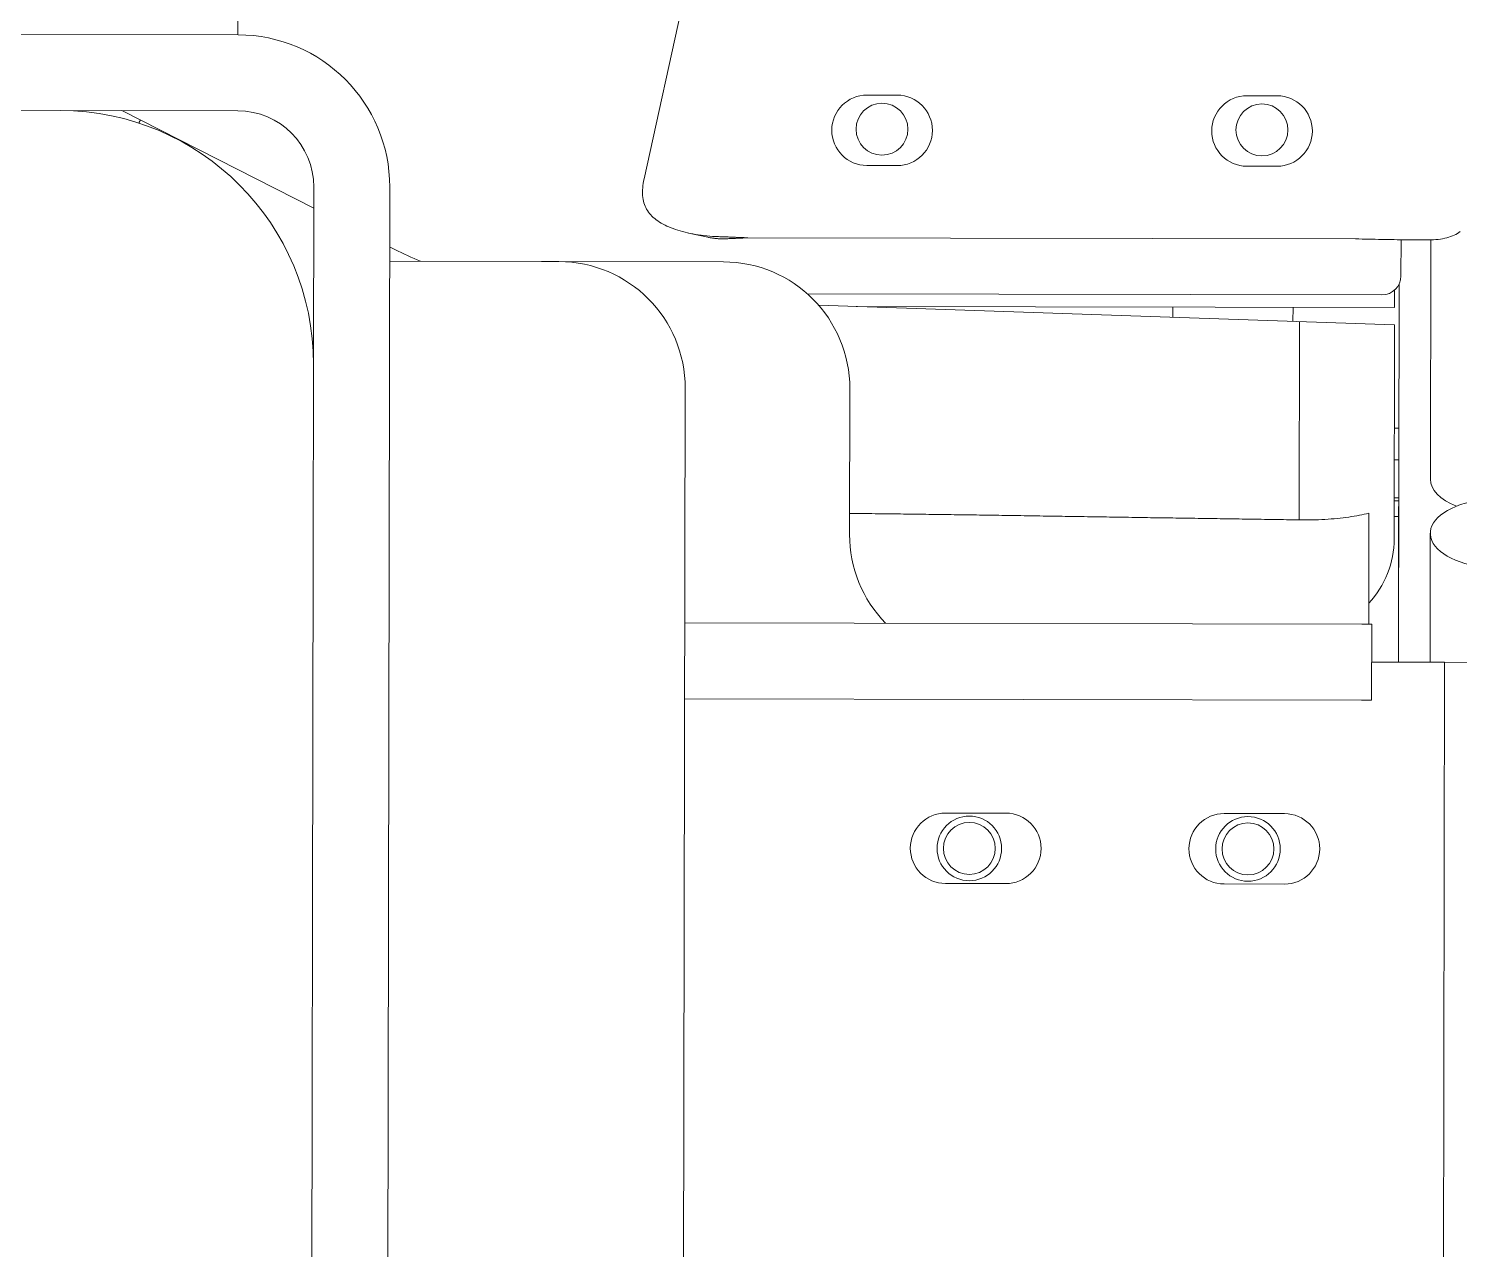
# Model space of a CAD drawing. Extents: x 766778 to 845620, y 133762 to 209800.
# Drawn here: x 784186.9 to 784412.9, y 190782 to 190974.7 of the extents above; entities that cross this region are included whole.
import ezdxf

# ---------------------------------------------------------------- set-up
doc = ezdxf.new("R2010")
doc.units = 0
doc.header["$MEASUREMENT"] = 0
doc.layers.get('0').update_dxf_attribs({"color": 1, "linetype": 'CONTINUOUS'})
doc.layers.add('LA-4748_SHOWN', color=2, linetype='CONTINUOUS', lineweight=53)

# ---------------------------------------------------------------- blocks, each defined once
blk = doc.blocks.new('ENGINE')
at = {"layer": 'LA-4748_SHOWN', "color": 252, "lineweight": 5}
for p, q in [((943299.55, 205940.16), (943234.92, 205649.92)), ((943170.84, 205672.89), (943171.1, 205722.89)), ((942723.29, 205675.24), (943170.87, 205672.89)), ((942723.23, 205663.24), (943170.8, 205660.89)), ((943270.17, 205663.03), (943274.94, 205663.01)), ((943330.16, 205662.72), (943334.93, 205662.69)), ((943152.47, 205660.99), (943182.72, 205645.49)), ((943155.22, 205659.15), (943155.23, 205659.17)), ((943155.23, 205659.17), (943155.24, 205659.19)), ((943155.24, 205659.19), (943155.25, 205659.21)), ((943155.24, 205659.15), (943155.25, 205659.17)), ((943155.25, 205659.21), (943155.27, 205659.25)), ((943155.25, 205659.17), (943155.27, 205659.21)), ((943155.27, 205659.25), (943155.29, 205659.29)), ((943155.27, 205659.21), (943155.28, 205659.25)), ((943155.28, 205659.25), (943155.29, 205659.27)), ((943155.29, 205659.29), (943155.3, 205659.31)), ((943155.29, 205659.27), (943155.3, 205659.29)), ((943155.3, 205659.31), (943155.32, 205659.35)), ((943155.3, 205659.29), (943155.31, 205659.31)), ((943155.31, 205659.31), (943155.32, 205659.33)), ((943155.32, 205659.35), (943155.33, 205659.37)), ((943155.32, 205659.33), (943155.33, 205659.35)), ((943155.33, 205659.37), (943155.34, 205659.39)), ((943155.33, 205659.37), (943155.34, 205659.39)), ((943155.33, 205659.35), (943155.33, 205659.37)), ((943155.34, 205659.39), (943155.35, 205659.41)), ((943155.34, 205659.39), (943155.35, 205659.41)), ((943155.35, 205659.43), (943155.36, 205659.45)), ((943155.35, 205659.41), (943155.35, 205659.43)), ((943155.36, 205659.45), (943155.37, 205659.47)), ((943155.37, 205659.47), (943155.38, 205659.49)), ((943155.16, 205659.01), (943155.17, 205659.03)), ((943155.17, 205659.03), (943155.18, 205659.05)), ((943155.18, 205659.05), (943155.19, 205659.07)), ((943155.19, 205659.07), (943155.2, 205659.09)), ((943155.19, 205659.02), (943155.2, 205659.04)), ((943155.19, 205659), (943155.19, 205659.02)), ((943155.2, 205659.09), (943155.21, 205659.11)), ((943155.2, 205659.04), (943155.21, 205659.06)), ((943155.21, 205659.06), (943155.24, 205659.15)), ((943155.21, 205659.11), (943155.22, 205659.15)), ((943274.88, 205651.9), (943270.11, 205651.92)), ((943334.88, 205651.58), (943330.11, 205651.61)), ((943180.9, 205299.43), (943182.74, 205648.83)), ((943192.9, 205299.37), (943194.74, 205648.76)), ((943234.66, 205648.21), (943234.65, 205647.89)), ((943234.65, 205647.89), (943234.65, 205647.58)), ((943234.69, 205648.53), (943234.66, 205648.21)), ((943234.72, 205648.86), (943234.69, 205648.53)), ((943234.78, 205649.21), (943234.72, 205648.86)), ((943234.84, 205649.56), (943234.78, 205649.21)), ((943234.92, 205649.92), (943234.84, 205649.56)), ((943234.65, 205647.58), (943234.66, 205647.28)), ((943234.66, 205647.28), (943234.69, 205646.99)), ((943234.69, 205646.99), (943234.73, 205646.7)), ((943234.73, 205646.7), (943234.79, 205646.42)), ((943234.79, 205646.42), (943234.86, 205646.15)), ((943234.86, 205646.15), (943234.95, 205645.89)), ((943234.95, 205645.89), (943235.05, 205645.63)), ((943235.05, 205645.63), (943235.16, 205645.39)), ((943235.16, 205645.39), (943235.29, 205645.15)), ((943235.29, 205645.15), (943235.43, 205644.91)), ((943235.43, 205644.91), (943235.59, 205644.69)), ((943235.59, 205644.69), (943235.76, 205644.47)), ((943235.76, 205644.47), (943235.94, 205644.25)), ((943235.94, 205644.25), (943236.14, 205644.05)), ((943236.14, 205644.05), (943236.35, 205643.85)), ((943236.35, 205643.85), (943236.58, 205643.65)), ((943236.58, 205643.65), (943236.82, 205643.47)), ((943236.82, 205643.47), (943237.07, 205643.29)), ((943237.07, 205643.29), (943237.33, 205643.11)), ((943237.33, 205643.11), (943237.6, 205642.94)), ((943237.6, 205642.94), (943237.89, 205642.78)), ((943237.89, 205642.78), (943238.19, 205642.62)), ((943238.19, 205642.62), (943238.5, 205642.47)), ((943238.5, 205642.47), (943238.82, 205642.33)), ((943238.82, 205642.33), (943239.16, 205642.19)), ((943239.16, 205642.19), (943239.5, 205642.06)), ((943239.5, 205642.06), (943239.85, 205641.93)), ((943239.85, 205641.93), (943240.22, 205641.81)), ((943240.22, 205641.81), (943240.59, 205641.7)), ((943240.59, 205641.7), (943240.97, 205641.59)), ((943240.97, 205641.59), (943241.36, 205641.49)), ((943241.36, 205641.49), (943241.76, 205641.39)), ((943241.76, 205641.39), (943242.17, 205641.3)), ((943244.93, 205640.69), (943241.89, 205641.36)), ((943242.17, 205641.3), (943242.59, 205641.22)), ((943242.59, 205641.22), (943243.01, 205641.14)), ((943243.01, 205641.14), (943243.44, 205641.07)), ((943363.54, 205641.01), (943363.77, 205641.17)), ((943194.69, 205639.36), (943195.53, 205638.93)), ((943243.44, 205641.07), (943243.88, 205641.01)), ((943243.88, 205641.01), (943244.33, 205640.95)), ((943244.33, 205640.95), (943244.78, 205640.9)), ((943244.78, 205640.9), (943245.24, 205640.86)), ((943244.93, 205640.69), (943245.05, 205640.66)), ((943245.05, 205640.66), (943245.17, 205640.64)), ((943245.17, 205640.64), (943245.29, 205640.61)), ((943245.24, 205640.86), (943245.71, 205640.82)), ((943245.29, 205640.61), (943245.42, 205640.59)), ((943245.42, 205640.59), (943245.54, 205640.57)), ((943245.54, 205640.57), (943245.67, 205640.55)), ((943245.67, 205640.55), (943245.8, 205640.53)), ((943245.71, 205640.82), (943246.18, 205640.79)), ((943245.8, 205640.53), (943245.93, 205640.52)), ((943245.93, 205640.52), (943246.06, 205640.5)), ((943246.06, 205640.5), (943246.19, 205640.49)), ((943246.18, 205640.79), (943246.65, 205640.77)), ((943246.19, 205640.49), (943246.32, 205640.47)), ((943246.32, 205640.47), (943246.45, 205640.46)), ((943246.45, 205640.46), (943246.59, 205640.45)), ((943246.59, 205640.45), (943246.73, 205640.44)), ((943246.65, 205640.77), (943246.84, 205640.76)), ((943246.73, 205640.44), (943246.86, 205640.44)), ((943246.84, 205640.76), (943247.03, 205640.75)), ((943246.86, 205640.44), (943247, 205640.43)), ((943247, 205640.43), (943247.14, 205640.43)), ((943247.03, 205640.75), (943247.22, 205640.75)), ((943247.14, 205640.43), (943247.28, 205640.42)), ((943247.22, 205640.75), (943247.41, 205640.74)), ((943247.28, 205640.42), (943247.42, 205640.42)), ((943247.41, 205640.74), (943247.6, 205640.73)), ((943247.42, 205640.42), (943247.56, 205640.42)), ((943247.56, 205640.42), (943247.7, 205640.43)), ((943247.6, 205640.73), (943247.79, 205640.72)), ((943247.7, 205640.43), (943247.85, 205640.43)), ((943247.79, 205640.72), (943247.98, 205640.72)), ((943247.85, 205640.43), (943247.99, 205640.43)), ((943247.98, 205640.72), (943248.18, 205640.71)), ((943247.99, 205640.43), (943248.13, 205640.44)), ((943248.13, 205640.44), (943248.26, 205640.45)), ((943248.18, 205640.71), (943248.37, 205640.7)), ((943248.26, 205640.45), (943248.39, 205640.45)), ((943248.37, 205640.7), (943248.56, 205640.69)), ((943248.39, 205640.45), (943248.52, 205640.46)), ((943248.52, 205640.46), (943248.65, 205640.46)), ((943248.56, 205640.69), (943248.75, 205640.68)), ((943248.65, 205640.46), (943248.78, 205640.47)), ((943248.75, 205640.68), (943248.95, 205640.68)), ((943248.78, 205640.47), (943248.91, 205640.48)), ((943248.91, 205640.48), (943249.04, 205640.48)), ((943248.95, 205640.68), (943249.14, 205640.67)), ((943249.04, 205640.48), (943249.17, 205640.49)), ((943249.14, 205640.67), (943249.33, 205640.66)), ((943249.17, 205640.49), (943249.3, 205640.49)), ((943249.3, 205640.49), (943249.43, 205640.5)), ((943249.33, 205640.66), (943249.53, 205640.65)), ((943249.43, 205640.5), (943249.56, 205640.5)), ((943249.53, 205640.65), (943249.72, 205640.64)), ((943249.56, 205640.5), (943249.69, 205640.51)), ((943249.69, 205640.51), (943249.82, 205640.52)), ((943249.72, 205640.64), (943249.91, 205640.63)), ((943249.82, 205640.52), (943249.96, 205640.52)), ((943249.91, 205640.63), (943250.11, 205640.63)), ((943249.96, 205640.52), (943250.09, 205640.53)), ((943250.09, 205640.53), (943250.22, 205640.53)), ((943250.11, 205640.63), (943250.3, 205640.62)), ((943250.22, 205640.53), (943250.35, 205640.54)), ((943250.3, 205640.62), (943250.5, 205640.61)), ((943250.35, 205640.54), (943250.48, 205640.54)), ((943250.48, 205640.54), (943250.61, 205640.55)), ((943250.5, 205640.61), (943250.69, 205640.6)), ((943250.61, 205640.55), (943250.75, 205640.55)), ((943250.69, 205640.6), (943250.89, 205640.59)), ((943250.75, 205640.55), (943250.88, 205640.56)), ((943250.88, 205640.56), (943251.01, 205640.56)), ((943250.89, 205640.59), (943251.08, 205640.58)), ((943251.01, 205640.56), (943251.14, 205640.57)), ((943251.08, 205640.58), (943251.28, 205640.58)), ((943251.14, 205640.57), (943251.28, 205640.58)), ((943251.28, 205640.58), (943347.22, 205640.07)), ((943347.22, 205640.07), (943347.74, 205640.06)), ((943347.74, 205640.06), (943348.26, 205640.04)), ((943348.26, 205640.04), (943348.78, 205640.03)), ((943348.78, 205640.03), (943349.29, 205640.02)), ((943349.29, 205640.02), (943349.81, 205640.01)), ((943349.81, 205640.01), (943350.32, 205639.99)), ((943350.32, 205639.99), (943350.84, 205639.98)), ((943350.84, 205639.98), (943351.35, 205639.97)), ((943351.35, 205639.97), (943351.85, 205639.96)), ((943351.85, 205639.96), (943352.35, 205639.95)), ((943352.35, 205639.95), (943352.85, 205639.94)), ((943352.85, 205639.94), (943353.34, 205639.93)), ((943353.34, 205639.93), (943353.83, 205639.92)), ((943353.83, 205639.92), (943354.31, 205639.91)), ((943354.31, 205639.91), (943354.79, 205639.9)), ((943354.39, 205634.21), (943354.42, 205639.91)), ((943354.79, 205639.9), (943355.26, 205639.9)), ((943355.26, 205639.9), (943355.72, 205639.89)), ((943355.72, 205639.89), (943356.18, 205639.88)), ((943356.18, 205639.88), (943356.63, 205639.88)), ((943356.63, 205639.88), (943357.07, 205639.87)), ((943357.07, 205639.87), (943357.5, 205639.87)), ((943357.5, 205639.87), (943357.93, 205639.87)), ((943357.93, 205639.87), (943358.34, 205639.87)), ((943358.34, 205639.87), (943358.75, 205639.87)), ((943358.75, 205639.87), (943359.15, 205639.87)), ((943358.93, 205602.11), (943359.13, 205639.87)), ((943359.15, 205639.87), (943359.53, 205639.89)), ((943359.53, 205639.89), (943359.91, 205639.91)), ((943359.91, 205639.91), (943360.28, 205639.95)), ((943360.28, 205639.95), (943360.63, 205640)), ((943360.63, 205640), (943360.98, 205640.05)), ((943360.98, 205640.05), (943361.31, 205640.12)), ((943361.31, 205640.12), (943361.63, 205640.2)), ((943361.63, 205640.2), (943361.94, 205640.28)), ((943361.94, 205640.28), (943362.24, 205640.38)), ((943362.24, 205640.38), (943362.53, 205640.49)), ((943362.53, 205640.49), (943362.8, 205640.6)), ((943362.8, 205640.6), (943363.06, 205640.73)), ((943363.06, 205640.73), (943363.31, 205640.87)), ((943363.31, 205640.87), (943363.54, 205641.01)), ((943218.68, 205636.94), (943194.68, 205637.06)), ((943218.68, 205636.94), (943221.41, 205636.92)), ((943247.4, 205636.79), (943221.41, 205636.92)), ((943354.09, 205632.92), (943353.78, 205573.23)), ((943260.62, 205631.7), (943351.37, 205631.22)), ((943262.41, 205629.88), (943353.35, 205626.46)), ((943353.36, 205629.21), (943353.37, 205631.97)), ((943268.35, 205629.66), (943353.36, 205629.21)), ((943268.36, 205629.66), (943268.36, 205629.66)), ((943318.35, 205627.78), (943318.36, 205629.39)), ((943337.31, 205627.07), (943337.32, 205629.29)), ((943338.18, 205595.74), (943338.35, 205627.03)), ((943353.16, 205591.95), (943353.35, 205626.46)), ((943241.3, 205616.82), (943239.88, 205346.82)), ((943267.29, 205616.68), (943267.17, 205593.68)), ((943353.97, 205610.15), (943353.26, 205610.15)), ((943353.94, 205605.15), (943353.23, 205605.15)), ((943353.91, 205599.15), (943353.2, 205599.15)), ((943353.9, 205598.67), (943353.2, 205598.71)), ((943353.9, 205598.65), (943353.9, 205598.66)), ((943353.9, 205598.64), (943353.9, 205598.65)), ((943353.9, 205598.62), (943353.9, 205598.64)), ((943353.9, 205598.61), (943353.9, 205598.62)), ((943353.9, 205598.6), (943353.9, 205598.61)), ((943353.9, 205598.59), (943353.9, 205598.6)), ((943353.9, 205598.57), (943353.9, 205598.59)), ((943353.9, 205598.56), (943353.9, 205598.57)), ((943353.9, 205598.55), (943353.9, 205598.56)), ((943353.9, 205598.54), (943353.9, 205598.55)), ((943353.9, 205598.53), (943353.9, 205598.54)), ((943353.9, 205598.51), (943353.9, 205598.53)), ((943353.9, 205598.5), (943353.9, 205598.51)), ((943353.9, 205598.49), (943353.9, 205598.5)), ((943353.9, 205598.48), (943353.9, 205598.49)), ((943353.9, 205598.46), (943353.9, 205598.48)), ((943353.9, 205598.45), (943353.9, 205598.46)), ((943353.9, 205598.44), (943353.9, 205598.45)), ((943353.9, 205598.44), (943353.9, 205598.41)), ((943353.9, 205598.41), (943353.9, 205598.38)), ((943353.9, 205598.36), (943353.9, 205598.38)), ((943353.9, 205598.35), (943353.9, 205598.36)), ((943353.9, 205598.34), (943353.9, 205598.35)), ((943353.9, 205598.33), (943353.9, 205598.34)), ((943353.9, 205598.31), (943353.9, 205598.33)), ((943353.9, 205598.3), (943353.9, 205598.31)), ((943353.9, 205598.29), (943353.9, 205598.3)), ((943353.9, 205598.28), (943353.9, 205598.29)), ((943353.9, 205598.26), (943353.9, 205598.28)), ((943353.9, 205598.25), (943353.9, 205598.26)), ((943353.9, 205598.24), (943353.9, 205598.25)), ((943353.9, 205598.23), (943353.9, 205598.24)), ((943353.9, 205598.22), (943353.9, 205598.23)), ((943353.9, 205598.2), (943353.9, 205598.22)), ((943353.9, 205598.19), (943353.9, 205598.2)), ((943353.9, 205598.18), (943353.9, 205598.19)), ((943353.9, 205598.17), (943353.9, 205598.18)), ((943353.9, 205598.15), (943353.9, 205598.17)), ((943353.9, 205598.14), (943353.9, 205598.15)), ((943267.69, 205597.01), (943267.19, 205597.02)), ((943268.19, 205597), (943267.69, 205597.01)), ((943268.69, 205596.99), (943268.19, 205597)), ((943269.19, 205596.99), (943268.69, 205596.99)), ((943269.7, 205596.98), (943269.19, 205596.99)), ((943270.2, 205596.97), (943269.7, 205596.98)), ((943270.7, 205596.96), (943270.2, 205596.97)), ((943271.2, 205596.95), (943270.7, 205596.96)), ((943271.7, 205596.95), (943271.2, 205596.95)), ((943272.2, 205596.94), (943271.7, 205596.95)), ((943272.7, 205596.93), (943272.2, 205596.94)), ((943273.2, 205596.92), (943272.7, 205596.93)), ((943273.7, 205596.91), (943273.2, 205596.92)), ((943274.2, 205596.91), (943273.7, 205596.91)), ((943274.7, 205596.9), (943274.2, 205596.91)), ((943275.21, 205596.89), (943274.7, 205596.9)), ((943275.71, 205596.88), (943275.21, 205596.89)), ((943276.21, 205596.87), (943275.71, 205596.88)), ((943276.71, 205596.87), (943276.21, 205596.87)), ((943277.21, 205596.86), (943276.71, 205596.87)), ((943277.71, 205596.85), (943277.21, 205596.86)), ((943278.21, 205596.84), (943277.71, 205596.85)), ((943278.71, 205596.83), (943278.21, 205596.84)), ((943279.21, 205596.83), (943278.71, 205596.83)), ((943279.71, 205596.82), (943279.21, 205596.83)), ((943280.21, 205596.81), (943279.71, 205596.82)), ((943280.71, 205596.8), (943280.21, 205596.81)), ((943281.22, 205596.79), (943280.71, 205596.8)), ((943281.72, 205596.78), (943281.22, 205596.79)), ((943282.22, 205596.78), (943281.72, 205596.78)), ((943282.72, 205596.77), (943282.22, 205596.78)), ((943283.22, 205596.76), (943282.72, 205596.77)), ((943283.72, 205596.75), (943283.22, 205596.76)), ((943284.22, 205596.74), (943283.72, 205596.75)), ((943284.72, 205596.73), (943284.22, 205596.74)), ((943285.22, 205596.72), (943284.72, 205596.73)), ((943285.72, 205596.71), (943285.22, 205596.72)), ((943286.22, 205596.71), (943285.72, 205596.71)), ((943286.72, 205596.7), (943286.22, 205596.71)), ((943287.22, 205596.69), (943286.72, 205596.7)), ((943287.72, 205596.68), (943287.22, 205596.69)), ((943288.22, 205596.67), (943287.72, 205596.68)), ((943288.72, 205596.66), (943288.22, 205596.67)), ((943289.22, 205596.65), (943288.72, 205596.66)), ((943289.72, 205596.64), (943289.22, 205596.65)), ((943290.22, 205596.63), (943289.72, 205596.64)), ((943290.73, 205596.63), (943290.22, 205596.63)), ((943291.23, 205596.62), (943290.73, 205596.63)), ((943291.73, 205596.61), (943291.23, 205596.62)), ((943292.23, 205596.6), (943291.73, 205596.61)), ((943292.73, 205596.59), (943292.23, 205596.6)), ((943293.23, 205596.58), (943292.73, 205596.59)), ((943293.73, 205596.57), (943293.23, 205596.58)), ((943294.23, 205596.56), (943293.73, 205596.57)), ((943294.73, 205596.55), (943294.23, 205596.56)), ((943295.23, 205596.54), (943294.73, 205596.55)), ((943295.73, 205596.53), (943295.23, 205596.54)), ((943296.23, 205596.52), (943295.73, 205596.53)), ((943296.73, 205596.51), (943296.23, 205596.52)), ((943297.23, 205596.5), (943296.73, 205596.51)), ((943297.73, 205596.49), (943297.23, 205596.5)), ((943298.23, 205596.49), (943297.73, 205596.49)), ((943298.73, 205596.48), (943298.23, 205596.49)), ((943299.23, 205596.47), (943298.73, 205596.48)), ((943299.73, 205596.46), (943299.23, 205596.47)), ((943300.23, 205596.45), (943299.73, 205596.46)), ((943300.73, 205596.44), (943300.23, 205596.45)), ((943301.23, 205596.43), (943300.73, 205596.44)), ((943301.73, 205596.42), (943301.23, 205596.43)), ((943302.23, 205596.41), (943301.73, 205596.42)), ((943302.73, 205596.4), (943302.23, 205596.41)), ((943303.23, 205596.39), (943302.73, 205596.4)), ((943303.73, 205596.38), (943303.23, 205596.39)), ((943304.23, 205596.37), (943303.73, 205596.38)), ((943304.73, 205596.36), (943304.23, 205596.37)), ((943305.23, 205596.35), (943304.73, 205596.36)), ((943305.73, 205596.34), (943305.23, 205596.35)), ((943306.23, 205596.33), (943305.73, 205596.34)), ((943306.73, 205596.32), (943306.23, 205596.33)), ((943307.23, 205596.32), (943306.73, 205596.32)), ((943307.73, 205596.31), (943307.23, 205596.32)), ((943308.23, 205596.3), (943307.73, 205596.31)), ((943308.73, 205596.29), (943308.23, 205596.3)), ((943309.23, 205596.28), (943308.73, 205596.29)), ((943309.73, 205596.27), (943309.23, 205596.28)), ((943310.23, 205596.26), (943309.73, 205596.27)), ((943310.73, 205596.25), (943310.23, 205596.26)), ((943311.23, 205596.24), (943310.73, 205596.25)), ((943311.73, 205596.23), (943311.23, 205596.24)), ((943312.23, 205596.22), (943311.73, 205596.23)), ((943312.72, 205596.21), (943312.23, 205596.22)), ((943313.22, 205596.2), (943312.72, 205596.21)), ((943313.72, 205596.19), (943313.22, 205596.2)), ((943314.22, 205596.18), (943313.72, 205596.19)), ((943314.72, 205596.17), (943314.22, 205596.18)), ((943315.22, 205596.17), (943314.72, 205596.17)), ((943315.72, 205596.16), (943315.22, 205596.17)), ((943316.22, 205596.15), (943315.72, 205596.16)), ((943316.72, 205596.14), (943316.22, 205596.15)), ((943317.22, 205596.13), (943316.72, 205596.14)), ((943317.72, 205596.12), (943317.22, 205596.13)), ((943318.22, 205596.11), (943317.72, 205596.12)), ((943318.72, 205596.1), (943318.22, 205596.11)), ((943319.22, 205596.09), (943318.72, 205596.1)), ((943319.72, 205596.08), (943319.22, 205596.09)), ((943320.22, 205596.07), (943319.72, 205596.08)), ((943320.72, 205596.06), (943320.22, 205596.07)), ((943321.22, 205596.05), (943320.72, 205596.06)), ((943321.72, 205596.05), (943321.22, 205596.05)), ((943322.21, 205596.04), (943321.72, 205596.05)), ((943322.71, 205596.03), (943322.21, 205596.04)), ((943323.21, 205596.02), (943322.71, 205596.03)), ((943323.71, 205596.01), (943323.21, 205596.02)), ((943324.21, 205596), (943323.71, 205596.01)), ((943324.71, 205595.99), (943324.21, 205596)), ((943325.21, 205595.98), (943324.71, 205595.99)), ((943325.71, 205595.97), (943325.21, 205595.98)), ((943326.21, 205595.96), (943325.71, 205595.97)), ((943326.71, 205595.95), (943326.21, 205595.96)), ((943327.21, 205595.94), (943326.71, 205595.95)), ((943327.71, 205595.94), (943327.21, 205595.94)), ((943328.21, 205595.93), (943327.71, 205595.94)), ((943328.7, 205595.92), (943328.21, 205595.93)), ((943329.2, 205595.91), (943328.7, 205595.92)), ((943329.7, 205595.9), (943329.2, 205595.91)), ((943330.2, 205595.89), (943329.7, 205595.9)), ((943343.7, 205595.91), (943343.22, 205595.87)), ((943344.18, 205595.95), (943343.7, 205595.91)), ((943344.65, 205596), (943344.18, 205595.95)), ((943345.11, 205596.05), (943344.65, 205596)), ((943345.56, 205596.11), (943345.11, 205596.05)), ((943346.01, 205596.16), (943345.56, 205596.11)), ((943346.44, 205596.23), (943346.01, 205596.16)), ((943346.87, 205596.29), (943346.44, 205596.23)), ((943347.28, 205596.36), (943346.87, 205596.29)), ((943347.69, 205596.44), (943347.28, 205596.36)), ((943348.08, 205596.51), (943347.69, 205596.44)), ((943348.46, 205596.59), (943348.08, 205596.51)), ((943348.83, 205596.68), (943348.46, 205596.59)), ((943349.19, 205596.76), (943348.83, 205596.68)), ((943349.1, 205579.25), (943349.19, 205596.76)), ((943353.77, 205573.23), (943353.89, 205596.2)), ((943353.89, 205597.77), (943353.89, 205597.78)), ((943353.89, 205597.76), (943353.89, 205597.77)), ((943353.89, 205597.75), (943353.89, 205597.76)), ((943353.89, 205597.73), (943353.89, 205597.75)), ((943353.89, 205597.72), (943353.89, 205597.73)), ((943353.89, 205597.71), (943353.89, 205597.72)), ((943353.89, 205597.7), (943353.89, 205597.71)), ((943353.89, 205597.69), (943353.89, 205597.7)), ((943353.89, 205597.67), (943353.89, 205597.69)), ((943353.89, 205597.66), (943353.89, 205597.67)), ((943353.89, 205597.65), (943353.89, 205597.66)), ((943353.89, 205597.64), (943353.89, 205597.65)), ((943353.89, 205597.62), (943353.89, 205597.64)), ((943353.89, 205597.61), (943353.89, 205597.62)), ((943353.89, 205597.6), (943353.89, 205597.61)), ((943353.89, 205597.59), (943353.89, 205597.6)), ((943353.89, 205597.57), (943353.89, 205597.59)), ((943353.89, 205597.56), (943353.89, 205597.57)), ((943353.89, 205597.55), (943353.89, 205597.56)), ((943353.89, 205597.54), (943353.89, 205597.55)), ((943353.89, 205597.53), (943353.89, 205597.54)), ((943353.89, 205597.51), (943353.89, 205597.53)), ((943353.89, 205597.5), (943353.89, 205597.51)), ((943353.89, 205597.49), (943353.89, 205597.5)), ((943353.89, 205597.48), (943353.89, 205597.49)), ((943353.89, 205597.46), (943353.89, 205597.48)), ((943353.89, 205597.45), (943353.89, 205597.46)), ((943353.89, 205597.44), (943353.89, 205597.45)), ((943353.89, 205597.43), (943353.89, 205597.44)), ((943353.89, 205597.41), (943353.89, 205597.43)), ((943353.89, 205597.4), (943353.89, 205597.41)), ((943353.89, 205597.39), (943353.89, 205597.4)), ((943353.89, 205597.38), (943353.89, 205597.39)), ((943353.89, 205597.37), (943353.89, 205597.38)), ((943353.89, 205597.35), (943353.89, 205597.37)), ((943353.89, 205597.34), (943353.89, 205597.35)), ((943353.89, 205597.33), (943353.89, 205597.34)), ((943353.89, 205597.32), (943353.89, 205597.33)), ((943353.89, 205597.3), (943353.89, 205597.32)), ((943353.89, 205597.29), (943353.89, 205597.3)), ((943353.89, 205597.28), (943353.89, 205597.29)), ((943353.89, 205597.27), (943353.89, 205597.28)), ((943353.89, 205597.25), (943353.89, 205597.27)), ((943353.89, 205597.24), (943353.89, 205597.25)), ((943353.89, 205597.23), (943353.89, 205597.24)), ((943353.89, 205597.22), (943353.89, 205597.23)), ((943353.89, 205597.21), (943353.89, 205597.22)), ((943353.89, 205597.19), (943353.89, 205597.21)), ((943353.89, 205597.18), (943353.89, 205597.19)), ((943353.89, 205597.17), (943353.89, 205597.18)), ((943353.89, 205597.16), (943353.89, 205597.17)), ((943353.89, 205597.14), (943353.89, 205597.16)), ((943353.89, 205597.13), (943353.89, 205597.14)), ((943353.89, 205597.12), (943353.89, 205597.13)), ((943353.89, 205597.11), (943353.89, 205597.12)), ((943353.89, 205597.09), (943353.89, 205597.11)), ((943353.89, 205597.08), (943353.89, 205597.09)), ((943353.89, 205597.07), (943353.89, 205597.08)), ((943353.89, 205597.06), (943353.89, 205597.07)), ((943353.89, 205597.05), (943353.89, 205597.06)), ((943353.89, 205597.03), (943353.89, 205597.05)), ((943353.89, 205597.02), (943353.89, 205597.03)), ((943353.89, 205597.01), (943353.89, 205597.02)), ((943353.89, 205597), (943353.89, 205597.01)), ((943353.89, 205596.98), (943353.89, 205597)), ((943353.89, 205596.97), (943353.89, 205596.98)), ((943353.89, 205596.96), (943353.89, 205596.97)), ((943353.89, 205596.95), (943353.89, 205596.96)), ((943353.89, 205596.94), (943353.89, 205596.95)), ((943353.89, 205596.92), (943353.89, 205596.94)), ((943353.89, 205596.91), (943353.89, 205596.92)), ((943353.89, 205596.9), (943353.89, 205596.91)), ((943353.89, 205596.89), (943353.89, 205596.9)), ((943353.89, 205596.87), (943353.89, 205596.89)), ((943353.89, 205596.86), (943353.89, 205596.87)), ((943353.89, 205596.85), (943353.89, 205596.86)), ((943353.89, 205596.84), (943353.89, 205596.85)), ((943353.89, 205596.83), (943353.89, 205596.84)), ((943353.89, 205596.81), (943353.89, 205596.83)), ((943353.89, 205596.8), (943353.89, 205596.81)), ((943353.89, 205596.79), (943353.89, 205596.8)), ((943353.89, 205596.78), (943353.89, 205596.79)), ((943353.89, 205596.76), (943353.89, 205596.78)), ((943353.89, 205596.75), (943353.89, 205596.76)), ((943353.89, 205596.74), (943353.89, 205596.75)), ((943353.89, 205596.73), (943353.89, 205596.74)), ((943353.89, 205596.72), (943353.89, 205596.73)), ((943353.89, 205596.72), (943353.89, 205596.69)), ((943353.89, 205596.68), (943353.89, 205596.69)), ((943353.89, 205596.67), (943353.89, 205596.68)), ((943353.89, 205596.65), (943353.89, 205596.67)), ((943353.89, 205596.64), (943353.89, 205596.65)), ((943353.89, 205596.63), (943353.89, 205596.64)), ((943353.89, 205596.62), (943353.89, 205596.63)), ((943353.89, 205596.61), (943353.89, 205596.62)), ((943353.89, 205596.59), (943353.89, 205596.61)), ((943353.89, 205596.58), (943353.89, 205596.59)), ((943353.89, 205596.57), (943353.89, 205596.58)), ((943353.89, 205596.56), (943353.89, 205596.57)), ((943353.89, 205596.54), (943353.89, 205596.56)), ((943353.89, 205596.53), (943353.89, 205596.54)), ((943353.89, 205596.52), (943353.89, 205596.53)), ((943353.89, 205596.51), (943353.89, 205596.52)), ((943353.89, 205596.49), (943353.89, 205596.51)), ((943353.89, 205596.48), (943353.89, 205596.49)), ((943353.89, 205596.47), (943353.89, 205596.48)), ((943353.89, 205596.46), (943353.89, 205596.47)), ((943353.89, 205596.45), (943353.89, 205596.46)), ((943353.89, 205596.43), (943353.89, 205596.45)), ((943353.89, 205596.42), (943353.89, 205596.43)), ((943353.89, 205596.41), (943353.89, 205596.42)), ((943353.89, 205596.4), (943353.89, 205596.41)), ((943353.89, 205596.38), (943353.89, 205596.4)), ((943353.89, 205596.37), (943353.89, 205596.38)), ((943353.89, 205596.36), (943353.89, 205596.37)), ((943353.89, 205596.35), (943353.89, 205596.36)), ((943353.89, 205596.33), (943353.89, 205596.35)), ((943353.89, 205596.32), (943353.89, 205596.33)), ((943353.89, 205596.31), (943353.89, 205596.32)), ((943353.89, 205596.3), (943353.89, 205596.31)), ((943353.89, 205596.28), (943353.89, 205596.3)), ((943353.89, 205596.27), (943353.89, 205596.28)), ((943353.89, 205596.26), (943353.89, 205596.27)), ((943353.89, 205596.25), (943353.89, 205596.26)), ((943353.89, 205596.23), (943353.89, 205596.25)), ((943353.89, 205596.22), (943353.89, 205596.23)), ((943353.89, 205596.21), (943353.89, 205596.22)), ((943353.89, 205596.2), (943353.89, 205596.21)), ((943353.9, 205598.13), (943353.9, 205598.14)), ((943353.9, 205598.12), (943353.9, 205598.13)), ((943353.9, 205598.1), (943353.9, 205598.12)), ((943353.9, 205598.09), (943353.9, 205598.1)), ((943353.9, 205598.08), (943353.9, 205598.09)), ((943353.9, 205598.07), (943353.9, 205598.08)), ((943353.9, 205598.05), (943353.9, 205598.07)), ((943353.9, 205598.04), (943353.9, 205598.05)), ((943353.9, 205598.03), (943353.9, 205598.04)), ((943353.9, 205598.02), (943353.9, 205598.03)), ((943353.9, 205598.01), (943353.9, 205598.02)), ((943353.9, 205597.99), (943353.9, 205598.01)), ((943353.9, 205597.98), (943353.9, 205597.99)), ((943353.9, 205597.97), (943353.9, 205597.98)), ((943353.9, 205597.96), (943353.9, 205597.97)), ((943353.9, 205597.94), (943353.9, 205597.96)), ((943353.9, 205597.93), (943353.9, 205597.94)), ((943353.9, 205597.92), (943353.9, 205597.93)), ((943353.9, 205597.91), (943353.9, 205597.92)), ((943353.9, 205597.89), (943353.9, 205597.91)), ((943353.9, 205597.88), (943353.9, 205597.89)), ((943353.9, 205597.87), (943353.9, 205597.88)), ((943353.9, 205597.86), (943353.9, 205597.87)), ((943353.9, 205597.85), (943353.9, 205597.86)), ((943353.9, 205597.83), (943353.9, 205597.85)), ((943353.9, 205597.82), (943353.9, 205597.83)), ((943353.9, 205597.81), (943353.9, 205597.82)), ((943353.9, 205597.8), (943353.9, 205597.81)), ((943353.89, 205597.78), (943353.9, 205597.8)), ((943330.7, 205595.88), (943330.2, 205595.89)), ((943331.2, 205595.87), (943330.7, 205595.88)), ((943331.7, 205595.86), (943331.2, 205595.87)), ((943332.2, 205595.85), (943331.7, 205595.86)), ((943332.7, 205595.84), (943332.2, 205595.85)), ((943333.2, 205595.83), (943332.7, 205595.84)), ((943333.69, 205595.83), (943333.2, 205595.83)), ((943334.19, 205595.82), (943333.69, 205595.83)), ((943334.69, 205595.81), (943334.19, 205595.82)), ((943335.19, 205595.8), (943334.69, 205595.81)), ((943335.69, 205595.79), (943335.19, 205595.8)), ((943336.19, 205595.78), (943335.69, 205595.79)), ((943336.69, 205595.77), (943336.19, 205595.78)), ((943337.19, 205595.76), (943336.69, 205595.77)), ((943337.69, 205595.75), (943337.19, 205595.76)), ((943338.18, 205595.74), (943337.69, 205595.75)), ((943338.7, 205595.73), (943338.18, 205595.74)), ((943339.21, 205595.73), (943338.7, 205595.73)), ((943339.72, 205595.73), (943339.21, 205595.73)), ((943340.23, 205595.73), (943339.72, 205595.73)), ((943340.73, 205595.74), (943340.23, 205595.73)), ((943341.24, 205595.76), (943340.73, 205595.74)), ((943341.74, 205595.78), (943341.24, 205595.76)), ((943342.24, 205595.8), (943341.74, 205595.78)), ((943342.73, 205595.83), (943342.24, 205595.8)), ((943343.22, 205595.87), (943342.73, 205595.83)), ((943353.15, 205591.86), (943353.14, 205591.85)), ((943353.14, 205591.85), (943353.14, 205591.84)), ((943353.14, 205591.85), (943353.14, 205591.85)), ((943353.14, 205591.85), (943353.14, 205591.85)), ((943353.15, 205592.04), (943353.15, 205592.03)), ((943353.15, 205592.03), (943353.15, 205592.02)), ((943353.15, 205592.03), (943353.15, 205592.03)), ((943353.15, 205592.03), (943353.15, 205592.03)), ((943353.15, 205592.02), (943353.16, 205592.02)), ((943353.16, 205591.89), (943353.15, 205591.88)), ((943353.15, 205591.88), (943353.15, 205591.87)), ((943353.15, 205591.88), (943353.15, 205591.88)), ((943353.15, 205591.87), (943353.15, 205591.86)), ((943353.15, 205591.87), (943353.15, 205591.87)), ((943353.15, 205591.86), (943353.15, 205591.86)), ((943353.16, 205592.02), (943353.16, 205592.01)), ((943353.16, 205592.01), (943353.16, 205592)), ((943353.16, 205592.01), (943353.16, 205592.01)), ((943353.16, 205592), (943353.16, 205591.99)), ((943353.16, 205592), (943353.16, 205592)), ((943353.16, 205592), (943353.16, 205592)), ((943353.16, 205591.99), (943353.16, 205591.98)), ((943353.16, 205591.99), (943353.16, 205591.99)), ((943353.16, 205591.98), (943353.16, 205591.97)), ((943353.16, 205591.98), (943353.16, 205591.98)), ((943353.16, 205591.97), (943353.16, 205591.96)), ((943353.16, 205591.97), (943353.16, 205591.97)), ((943353.16, 205591.96), (943353.16, 205591.96)), ((943353.16, 205591.95), (943353.16, 205591.94)), ((943353.16, 205591.95), (943353.16, 205591.95)), ((943353.16, 205591.94), (943353.16, 205591.93)), ((943353.16, 205591.94), (943353.16, 205591.94)), ((943353.16, 205591.93), (943353.16, 205591.92)), ((943353.16, 205591.93), (943353.16, 205591.93)), ((943353.16, 205591.92), (943353.16, 205591.91)), ((943353.16, 205591.92), (943353.16, 205591.92)), ((943353.16, 205591.91), (943353.16, 205591.9)), ((943353.16, 205591.91), (943353.16, 205591.91)), ((943353.16, 205591.91), (943353.16, 205591.91)), ((943353.16, 205591.9), (943353.16, 205591.89)), ((943353.16, 205591.9), (943353.16, 205591.9)), ((943353.16, 205591.89), (943353.16, 205591.89)), ((943358.78, 205573.2), (943358.88, 205593.55)), ((943241.11, 205579.82), (943348, 205579.26)), ((943349.57, 205579.25), (943348, 205579.26)), ((943349.57, 205579.25), (943349.51, 205567.25)), ((943361.06, 205573.19), (943349.54, 205573.25)), ((943359.77, 205326.19), (943361.07, 205573.19)), ((943373.06, 205573.12), (943361.06, 205573.19)), ((943241.04, 205567.82), (943347.93, 205567.26)), ((943347.93, 205567.26), (943349.51, 205567.25)), ((943291.71, 205549.61), (943282.18, 205549.66)), ((943335.7, 205549.38), (943326.17, 205549.43)), ((943282.12, 205538.55), (943291.65, 205538.5)), ((943326.12, 205538.32), (943335.65, 205538.27))]:
    blk.add_line(p, q, dxfattribs=at)
for centre, radius in [((943272.51, 205657.64), 4.1), ((943332.51, 205657.32), 4.1), ((943285.91, 205544.06), 5.1), ((943329.91, 205543.83), 5.1), ((943285.91, 205544.06), 4.1), ((943329.91, 205543.83), 4.1)]:
    blk.add_circle(centre, radius, dxfattribs=at)
for centre, radius, start, end in [((943170.74, 205648.89), 24, 359.6986, 89.6986), ((943270.14, 205657.48), 5.56, 89.6986, 269.6986), ((943274.91, 205657.45), 5.56, 269.6986, 89.6986), ((943330.14, 205657.16), 5.56, 89.6986, 269.6986), ((943334.91, 205657.14), 5.56, 269.6986, 89.6986), ((943142.59, 205621.04), 40, 359.6986, 89.6986), ((943170.74, 205648.89), 12, 359.6986, 89.6986), ((943224.71, 205695.89), 64, 242.8755, 246.8588), ((943221.3, 205616.92), 20, 359.6986, 89.6986), ((943247.29, 205616.79), 20, 359.6986, 89.6986), ((943351.39, 205634.22), 3, 269.6986, 359.6986), ((943287.17, 205593.58), 20, 179.6986, 224.1256), ((943287.17, 205593.58), 20, 179.6986, 224.1256), ((943338.17, 205592.79), 15, 316.8652, 359.6986), ((943282.15, 205544.1), 5.56, 89.6986, 269.6986), ((943291.68, 205544.05), 5.56, 269.6986, 89.6986), ((943326.15, 205543.87), 5.56, 89.6986, 269.6986), ((943335.68, 205543.82), 5.56, 269.6986, 89.6986)]:
    blk.add_arc(centre, radius, start, end, dxfattribs=at)
for centre, major_axis, ratio, start_param, end_param in [((943369.93, 205602.05), (-11, 0.06), 0.5, 0, 0.892333), ((943369.88, 205593.49), (-11, 0.06), 0.5, 5.141757, 7.836528), ((943353.25, 205575.7), (-20.52, 0.1), 0.999715, 4.686196, 4.720323), ((943352.21, 205567.94), (8.85, 5.25), 0.011728, 6.276149, 6.302735)]:
    blk.add_ellipse(centre, major_axis=major_axis, ratio=ratio, start_param=start_param, end_param=end_param, dxfattribs=at)

msp = doc.modelspace()

# ---------------------------------------------------------------- block references
at = {"color": 7, "linetype": 'Continuous', "rotation": 0.1984573570547499}
msp.add_blockref('ENGINE', (-158232.80366, -17964.77499), dxfattribs=at)

doc.saveas('drawing.dxf')
